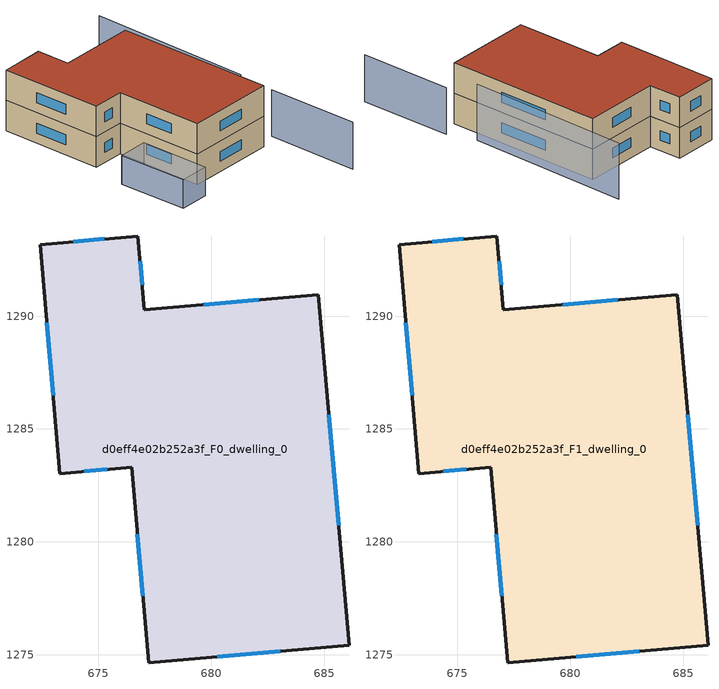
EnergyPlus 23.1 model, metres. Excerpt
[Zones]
d0eff4e02b252a3f_F0_dwelling_0
 floor ground (EU_floor_Construction): 684.75,1290.95 686.11,1275.41 677.23,1274.63 676.47,1283.3 673.3,1283.02 672.42,1293.17 676.75,1293.55 677.04,1290.28 z0
 wall outside (EU_wall_Construction): 672.42,1293.17 673.3,1283.02 676.47,1283.3 677.23,1274.63 686.11,1275.41 684.75,1290.95 677.04,1290.28 676.75,1293.55 672.42,1293.17 z0:3
 window (EU_Window_Construction): 672.72,1289.7 673,1286.5 / 675.27,1293.42 673.9,1293.3 / 676.94,1291.4 676.85,1292.43 / 682.11,1290.72 679.68,1290.51 / 685.64,1280.73 685.22,1285.63 / 680.27,1274.9 683.07,1275.14 / 676.73,1280.33 676.97,1277.6 / 674.39,1283.12 675.39,1283.21 z1.03:1.97
d0eff4e02b252a3f_F1_dwelling_0
 floor to d0eff4e02b252a3f_F0_dwelling_0 (EU_floor_Construction): 684.75,1290.95 686.11,1275.41 677.23,1274.63 676.47,1283.3 673.3,1283.02 672.42,1293.17 676.75,1293.55 677.04,1290.28 z3
 wall outside (EU_wall_Construction): 672.42,1293.17 673.3,1283.02 676.47,1283.3 677.23,1274.63 686.11,1275.41 684.75,1290.95 677.04,1290.28 676.75,1293.55 672.42,1293.17 z3:6
 window (EU_Window_Construction): 672.72,1289.7 673,1286.5 / 675.27,1293.42 673.9,1293.3 / 676.94,1291.4 676.85,1292.43 / 682.11,1290.72 679.68,1290.51 / 685.64,1280.73 685.22,1285.63 / 680.27,1274.9 683.07,1275.14 / 676.73,1280.33 676.97,1277.6 / 674.39,1283.12 675.39,1283.21 z4.03:4.97
 roof outside (EU_roof_Construction): 686.11,1275.41 684.75,1290.95 677.04,1290.28 676.75,1293.55 672.42,1293.17 673.3,1283.02 676.47,1283.3 677.23,1274.63 z6
shading: 688.72,1267.15 687.93,1276.26 z0:4.6; 673.4,1272.52 672.72,1279.34 / 672.72,1279.34 675.68,1279.63 / 675.68,1279.63 676.35,1272.81 / 676.35,1272.81 673.4,1272.52 z0:2.8; 686.76,1278.87 685.65,1295.01 z0:5.5
[Building]
EU S2 Campaign: North Axis=0; Terrain=City; Solar Distribution=FullExterior
[Site:Location]
Cape.Town.Intl.AP: Latitude=-33.965; Longitude=18.602; Time Zone=2; Elevation=46
[SizingPeriod:WeatherFileDays]
AnnualSizingPeriod: Begin Month=1; Begin Day of Month=1; End Month=12; End Day of Month=31; Day of Week for Start Day=Monday; Use Weather File Daylight Saving Period=No; Use Weather File Rain and Snow Indicators=No
[MATERIAL]
EU_InternalMass_Material: Roughness=MediumRough; Thickness=0.1; Conductivity=1; Density=1800; Specific Heat=900; Thermal Absorptance=0.9; Solar Absorptance=0.7; Visible Absorptance=0.7
[MATERIAL:NOMASS] Roughness=MediumRough; Thermal Absorptance=0.9; Solar Absorptance=0.7; Visible Absorptance=0.7
Name | Thermal Resistance
EU_wall_NoMass | 0.493876
EU_roof_NoMass | 0.449382
EU_floor_NoMass | 1.25
[WINDOWMATERIAL:SIMPLEGLAZINGSYSTEM]
EU_Window_SimpleGlazing: UFactor=4.4; Solar Heat Gain Coefficient=0.85; Visible Transmittance=0.85
[CONSTRUCTION]
EU_wall_Construction: EU_wall_NoMass
EU_roof_Construction: EU_roof_NoMass
EU_floor_Construction: EU_floor_NoMass
EU_Window_Construction: EU_Window_SimpleGlazing
EU_InternalMass_Construction: EU_InternalMass_Material
[ZONE] Type=1; Multiplier=1; Ceiling Height=autocalculate; Volume=525.779; Floor Area=autocalculate; Part of Total Floor Area=Yes
d0eff4e02b252a3f_F0_dwelling_0; d0eff4e02b252a3f_F1_dwelling_0
[INTERNALMASS] Construction=EU_InternalMass_Construction; Surface Area=175.26
Name | Zone or ZoneList
d0eff4e02b252a3f_F0_dwelling_0_EU_InternalMass | d0eff4e02b252a3f_F0_dwelling_0
d0eff4e02b252a3f_F1_dwelling_0_EU_InternalMass | d0eff4e02b252a3f_F1_dwelling_0
[OTHEREQUIPMENT] Fuel Type=Electricity; Design Level Calculation Method=Watts/Area; Power per Zone Floor Area=1; Fraction Latent=0; Fraction Radiant=0; Fraction Lost=0; Carbon Dioxide Generation Rate=0; EndUse Subcategory=EU_Step8_InternalGains
Name | Zone or ZoneList or Space or SpaceList | Schedule
EU_Step8_InternalGain_d0eff4e02b252a3f_F0_dwelling_0_f000 | d0eff4e02b252a3f_F0_dwelling_0 | EU_Step8_GainSchedule_d0eff4e02b252a3f_F0_dwelling_0_f000
EU_Step8_InternalGain_d0eff4e02b252a3f_F1_dwelling_0_f000 | d0eff4e02b252a3f_F1_dwelling_0 | EU_Step8_GainSchedule_d0eff4e02b252a3f_F1_dwelling_0_f000
[ZONEVENTILATION:DESIGNFLOWRATE] Schedule=EU_AlwaysOn; Design Flow Rate Calculation Method=AirChanges/Hour; Air Changes per Hour=0.64; Ventilation Type=Natural; Fan Pressure Rise=0; Fan Total Efficiency=1; Constant Term Coefficient=1; Temperature Term Coefficient=0; Velocity Term Coefficient=0; Velocity Squared Term Coefficient=0; Minimum Indoor Temperature=-100; Maximum Indoor Temperature=100; Delta Temperature=-100; Minimum Outdoor Temperature=-100; Maximum Outdoor Temperature=100; Maximum Wind Speed=40
Name | Zone or ZoneList or Space or SpaceList
EU_ConstantAir_d0eff4e02b252a3f_F0_dwelling_0 | d0eff4e02b252a3f_F0_dwelling_0
EU_ConstantAir_d0eff4e02b252a3f_F1_dwelling_0 | d0eff4e02b252a3f_F1_dwelling_0
[HVACTEMPLATE:THERMOSTAT] Constant Heating Setpoint=20; Constant Cooling Setpoint=50
EU_HeatOnly_d0eff4e02b252a3f_F0_dwelling_0; EU_HeatOnly_d0eff4e02b252a3f_F1_dwelling_0
[HVACTEMPLATE:ZONE:IDEALLOADSAIRSYSTEM] System Availability Schedule=EU_AlwaysOn; Maximum Heating Supply Air Temperature=50; Minimum Cooling Supply Air Temperature=13; Maximum Heating Supply Air Humidity Ratio=0.0156; Minimum Cooling Supply Air Humidity Ratio=0.0077; Heating Limit=NoLimit; Cooling Limit=NoLimit; Heating Availability Schedule=EU_AlwaysOn; Cooling Availability Schedule=EU_CoolingOff; Dehumidification Control Type=ConstantSensibleHeatRatio; Cooling Sensible Heat Ratio=0.7; Dehumidification Setpoint=60; Humidification Control Type=None; Humidification Setpoint=30; Outdoor Air Method=None; Outdoor Air Flow Rate per Person=0.00944; Outdoor Air Flow Rate per Zone Floor Area=0; Outdoor Air Flow Rate per Zone=0; Demand Controlled Ventilation Type=None; Outdoor Air Economizer Type=NoEconomizer; Heat Recovery Type=None; Sensible Heat Recovery Effectiveness=0.7; Latent Heat Recovery Effectiveness=0.65
Name | Template Thermostat
d0eff4e02b252a3f_F0_dwelling_0 | EU_HeatOnly_d0eff4e02b252a3f_F0_dwelling_0
d0eff4e02b252a3f_F1_dwelling_0 | EU_HeatOnly_d0eff4e02b252a3f_F1_dwelling_0
[SIZING:ZONE] Zone Cooling Design Supply Air Temperature Input Method=SupplyAirTemperature; Zone Cooling Design Supply Air Temperature=13; Zone Heating Design Supply Air Temperature Input Method=SupplyAirTemperature; Zone Heating Design Supply Air Temperature=50; Zone Cooling Design Supply Air Humidity Ratio=0.008; Zone Heating Design Supply Air Humidity Ratio=0.008; Cooling Design Air Flow Method=DesignDay; Cooling Design Air Flow Rate=0; Cooling Minimum Air Flow per Zone Floor Area=0.000762; Cooling Minimum Air Flow=0; Cooling Minimum Air Flow Fraction=0.2; Heating Design Air Flow Method=DesignDay; Heating Design Air Flow Rate=0; Heating Maximum Air Flow per Zone Floor Area=0.002032; Heating Maximum Air Flow=0.141576; Heating Maximum Air Flow Fraction=0.3; Account for Dedicated Outdoor Air System=No; Dedicated Outdoor Air System Control Strategy=NeutralSupplyAir; Dedicated Outdoor Air Low Setpoint Temperature for Design=autosize; Dedicated Outdoor Air High Setpoint Temperature for Design=autosize; Zone Load Sizing Method=Sensible Load Only No Latent Load; Zone Latent Cooling Design Supply Air Humidity Ratio Input Method=HumidityRatioDifference; Zone Cooling Design Supply Air Humidity Ratio Difference=0.005; Zone Latent Heating Design Supply Air Humidity Ratio Input Method=HumidityRatioDifference; Zone Humidification Design Supply Air Humidity Ratio Difference=0.005
d0eff4e02b252a3f_F0_dwelling_0; d0eff4e02b252a3f_F1_dwelling_0
[SCHEDULE:CONSTANT]
Name | Hourly Value
EU_AlwaysOn | 1
EU_CoolingOff | 0
[SCHEDULE:FILE] Column Number=1; Rows to Skip at Top=0; Number of Hours of Data=8760; Column Separator=Comma; Interpolate to Timestep=No; Minutes per Item=60; Adjust Schedule for Daylight Savings=Yes
Name | File
EU_Step8_GainSchedule_d0eff4e02b252a3f_F0_dwelling_0_f000 | ../../schedules/d0eff4e02b252a3f/d0eff4e02b252a3f_F0_dwelling_0_f000_gain.csv
EU_Step8_GainSchedule_d0eff4e02b252a3f_F1_dwelling_0_f000 | ../../schedules/d0eff4e02b252a3f/d0eff4e02b252a3f_F1_dwelling_0_f000_gain.csv
